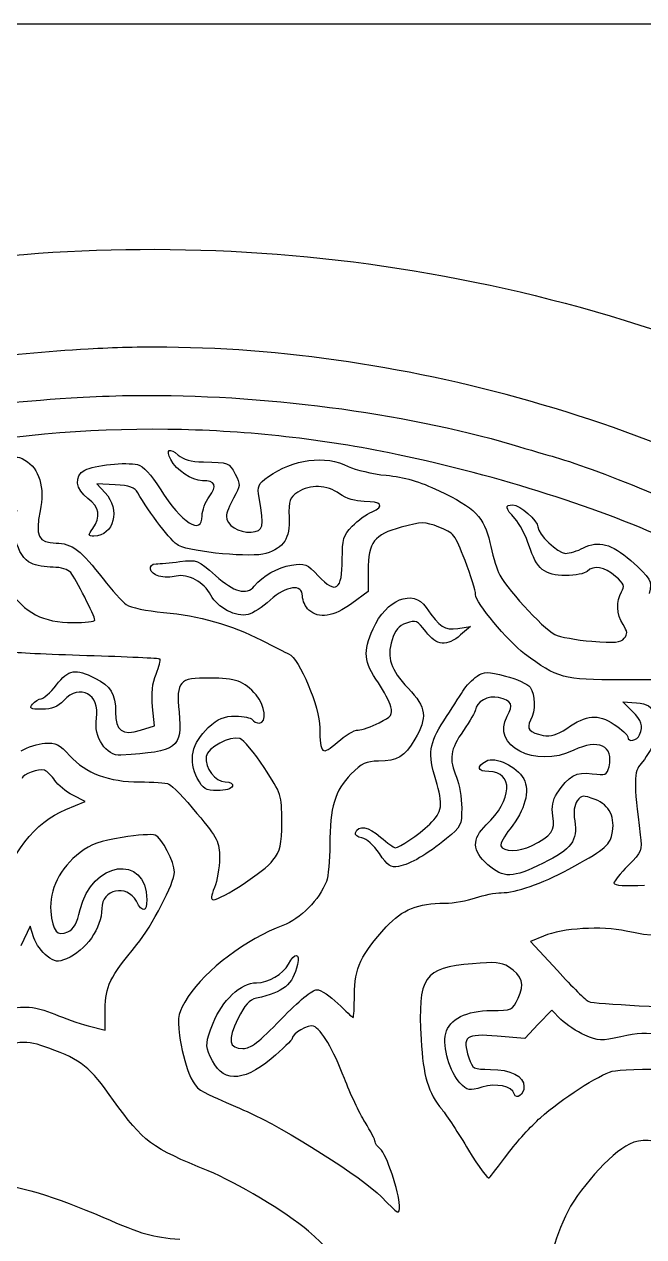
# Model space of a CAD drawing. Extents: x 0 to 813, y 0 to 123.
# Drawn here: x 727.53 to 748.35, y 82.44 to 123.17 of the extents above; entities that cross this region are included whole.
import ezdxf

# ---------------------------------------------------------------- set-up
doc = ezdxf.new("R2010")
doc.units = 0
doc.layers.add('Calque_1', color=7, linetype='CONTINUOUS')

msp = doc.modelspace()

# ---------------------------------------------------------------- linework, layer by layer
at = {"layer": 'Calque_1', "color": 7}
for p, q in [((813.270793, 123.166639), (650.270921, 123.166639)), ((731.918036, 115.606171), (731.918036, 115.606171)), ((732.315461, 112.317622), (732.315461, 112.317619)), ((731.273102, 110.698699), (731.273102, 110.698699)), ((732.349554, 109.557186), (732.349074, 109.557133)), ((730.589559, 107.696154), (729.963929, 107.731982)), ((729.963929, 107.731982), (730.246688, 107.43102)), ((739.090403, 104.815503), (739.090403, 104.114356)), ((739.090403, 104.114356), (738.538066, 103.709214)), ((742.09909, 102.872521), (742.521887, 102.938666)), ((742.521887, 102.938666), (742.195553, 102.653136)), ((749.426792, 101.146069), (747.602818, 101.146069)), ((731.90988, 99.594454), (731.84319, 100.239927)), ((747.964458, 100.091597), (747.649159, 100.40689)), ((747.649159, 100.40689), (748.103932, 100.369408)), ((731.432529, 99.451689), (731.90988, 99.594454)), ((728.931109, 96.791524), (729.580982, 97.055557)), ((729.580982, 97.055557), (729.160979, 97.271082)), ((727.726274, 92.866321), (727.415378, 92.209271)), ((727.854713, 92.48102), (727.726274, 92.866321)), ((744.982328, 92.538286), (744.548524, 92.356936)), ((744.548524, 92.356936), (745.445906, 91.376323)), ((730.251372, 89.373821), (730.251372, 90.083785)), ((745.255745, 90.047906), (744.804839, 89.57331)), ((745.567714, 89.735918), (745.255745, 90.047906)), ((729.675921, 89.523202), (730.251372, 89.373821)), ((744.804839, 89.57331), (744.353396, 89.099264)), ((744.353396, 89.099264), (743.426804, 89.176435))]:
    msp.add_line(p, q, dxfattribs=at)
for points in [[(702.217449, 106.817593), (711.095116, 112.635209), (721.461985, 115.628224), (731.918036, 115.606171)], [(731.918036, 115.606171), (737.39501, 115.594628), (742.896396, 114.756112), (748.221336, 113.062863)], [(748.221336, 113.062863), (763.481064, 108.210498), (776.035239, 96.469128), (781.933091, 81.53445)], [(729.681199, 112.254782), (726.860585, 112.090681), (724.102625, 111.7289), (722.165932, 111.269208)], [(732.315461, 112.317619), (731.428747, 112.32586), (730.549766, 112.305314), (729.681199, 112.254782)], [(757.283322, 104.738411), (750.158792, 109.453337), (740.887002, 112.23808), (732.315461, 112.317622)], [(724.143688, 110.037241), (726.673359, 110.438871), (727.261623, 110.504491), (729.513644, 110.638066)], [(729.513644, 110.638066), (730.085228, 110.67197), (730.673323, 110.692154), (731.273102, 110.698699)], [(731.273102, 110.698699), (735.471693, 110.744512), (740.242011, 110.132942), (743.917447, 109.048362)], [(732.349074, 109.557133), (726.850312, 109.622058), (721.270694, 108.559246), (715.710098, 106.378275)], [(739.788762, 108.768398), (737.331933, 109.2649), (734.849026, 109.527674), (732.349554, 109.557186)], [(732.450448, 108.551089), (732.274426, 108.879986), (732.413364, 108.959668), (732.704025, 108.696609)], [(749.179819, 105.849712), (746.717995, 106.974283), (743.094685, 108.10031), (739.788762, 108.768398)], [(743.917447, 109.048362), (744.493237, 108.878462), (745.147626, 108.687078), (745.371541, 108.622825)], [(726.74939, 108.364278), (727.215, 108.672414), (727.270259, 108.683189), (727.553638, 108.524132)], [(727.553638, 108.524132), (728.029804, 108.25685), (728.227754, 107.595937), (728.064602, 106.818121)], [(729.562637, 108.188389), (729.873646, 108.354824), (730.957097, 108.468254), (731.334231, 108.373597)], [(731.334231, 108.373597), (731.526001, 108.325464), (731.784093, 108.048178), (732.093804, 107.5578)], [(733.51595, 107.834507), (733.161648, 107.834507), (732.649669, 108.178751), (732.450448, 108.551089)], [(732.704025, 108.696609), (732.873894, 108.542865), (733.13241, 108.471951), (733.547926, 108.465099)], [(733.547926, 108.465099), (734.41288, 108.450819), (734.41384, 108.450847), (734.621132, 108.050035)], [(735.735148, 107.97121), (736.546367, 108.558949), (737.661766, 108.70179), (738.420125, 108.315169)], [(745.371541, 108.622825), (746.928476, 108.176044), (750.271455, 106.784559), (752.525225, 105.645157)], [(729.669035, 107.234235), (729.252249, 107.542402), (729.201675, 107.99521), (729.562637, 108.188389)], [(734.621132, 108.050035), (734.800343, 107.703435), (734.797521, 107.660977), (734.566014, 107.249119)], [(735.420414, 107.267309), (735.35316, 107.649697), (735.382455, 107.715681), (735.735148, 107.97121)], [(738.420125, 108.315169), (738.654229, 108.195814), (739.22793, 108.060869), (739.695064, 108.015307)], [(739.695064, 108.015307), (740.313836, 107.954957), (740.797057, 107.813524), (741.474955, 107.49441)], [(731.343601, 107.429366), (731.245274, 107.606077), (731.068998, 107.668496), (730.589559, 107.696154)], [(732.093804, 107.5578), (732.816688, 106.413202), (733.507144, 105.972394), (733.507144, 106.655459)], [(733.747457, 107.294317), (734.034533, 107.659233), (733.959293, 107.834507), (733.51595, 107.834507)], [(738.127433, 107.392435), (737.695209, 107.700184), (737.138695, 107.721204), (736.718523, 107.445902)], [(729.83659, 106.231576), (730.110685, 106.622891), (730.056639, 106.947672), (729.669035, 107.234235)], [(730.246688, 107.43102), (730.772383, 106.871418), (730.541807, 105.973054), (729.872433, 105.973054)], [(732.716132, 105.655554), (732.481634, 105.770227), (731.716783, 106.758747), (731.343601, 107.429366)], [(733.507144, 106.655459), (733.507144, 106.838757), (733.615348, 107.126372), (733.747457, 107.294317)], [(734.566014, 107.249119), (734.431592, 107.009896), (734.321271, 106.737766), (734.321271, 106.644436)], [(735.154165, 106.110307), (735.577357, 106.150852), (735.599596, 106.248594), (735.420414, 107.267309)], [(736.718523, 107.445902), (736.441409, 107.264342), (736.411578, 107.17888), (736.430233, 106.608605)], [(738.95646, 107.136671), (738.659168, 107.136671), (738.354988, 107.230399), (738.127433, 107.392435)], [(739.218814, 106.792712), (739.661169, 106.97592), (739.538854, 107.136671), (738.95646, 107.136671)], [(741.474955, 107.49441), (742.666159, 106.933648), (742.993198, 106.60018), (743.177094, 105.759734)], [(727.763076, 105.05809), (727.285273, 105.275788), (727.013126, 106.303446), (727.291256, 106.839618)], [(728.064602, 106.818121), (727.889793, 105.984586), (728.010302, 105.740726), (728.59707, 105.739942)], [(738.551867, 106.305439), (738.735311, 106.497398), (739.0352, 106.716662), (739.218814, 106.792712)], [(744.019922, 106.561203), (743.690117, 106.91562), (743.67389, 107.019814), (743.948266, 107.019814)], [(743.948266, 107.019814), (744.187957, 107.019814), (744.789966, 106.494209), (744.789966, 106.285043)], [(734.321271, 106.644436), (734.321271, 106.33932), (734.740173, 106.070647), (735.154165, 106.110307)], [(736.430233, 106.608605), (736.45394, 105.878044), (736.271906, 105.594092), (735.646389, 105.387663)], [(738.218365, 105.194189), (738.218365, 105.874435), (738.25415, 105.993896), (738.551867, 106.305439)], [(741.467222, 106.273474), (740.975817, 106.461146), (740.906023, 106.460887), (740.199424, 106.269608)], [(744.490104, 105.667131), (744.38365, 105.995474), (744.171984, 106.397765), (744.019922, 106.561203)], [(729.872433, 105.973054), (729.671434, 105.973054), (729.668838, 105.992104), (729.83659, 106.231576)], [(740.199424, 106.269608), (739.27159, 106.018453), (739.090403, 105.781188), (739.090403, 104.815503)], [(742.341998, 105.155059), (742.003642, 106.032397), (741.963595, 106.083911), (741.467222, 106.273474)], [(744.789966, 106.285043), (744.789966, 106.037937), (745.462755, 105.391521), (745.71986, 105.391521)], [(728.59707, 105.739942), (729.116811, 105.739377), (729.458102, 105.479309), (730.18347, 104.532781)], [(735.646389, 105.387663), (735.203159, 105.241376), (733.186032, 105.425744), (732.716132, 105.655554)], [(743.177094, 105.759734), (743.256426, 105.397205), (743.385797, 104.94309), (743.464283, 104.750459)], [(745.726464, 104.649034), (745.008942, 104.649034), (744.751386, 104.861271), (744.490104, 105.667131)], [(745.71986, 105.391521), (745.854592, 105.391521), (746.126344, 105.475099), (746.323984, 105.577283)], [(746.323984, 105.577283), (746.823377, 105.835542), (747.267115, 105.716193), (747.912049, 105.149538)], [(731.965929, 105.043705), (732.077886, 105.044269), (732.435631, 105.076846), (732.76078, 105.115914)], [(732.76078, 105.115914), (733.337642, 105.185239), (733.366541, 105.173934), (733.956922, 104.649587)], [(737.41691, 104.629744), (738.00413, 104.007117), (738.218365, 104.157838), (738.218365, 105.194189)], [(742.696441, 104.009081), (742.696441, 104.133979), (742.536957, 104.649446), (742.341998, 105.155059)], [(747.912049, 105.149538), (748.589608, 104.554219), (748.640352, 104.462601), (748.527209, 104.0438)], [(728.496769, 104.926349), (728.251743, 104.926349), (727.921713, 104.985813), (727.763076, 105.05809)], [(729.090423, 104.748306), (729.004797, 104.851486), (728.754917, 104.926349), (728.496769, 104.926349)], [(729.901248, 103.152537), (729.901248, 103.283369), (729.260152, 104.543796), (729.090423, 104.748306)], [(732.053587, 104.625333), (731.724431, 104.707945), (731.654299, 105.042158), (731.965929, 105.043705)], [(733.801474, 103.98923), (733.575809, 104.425616), (733.029399, 104.724018), (732.636207, 104.625333)], [(735.256696, 104.291848), (735.550095, 104.645362), (736.040061, 104.919697), (736.515662, 104.99575)], [(736.515662, 104.99575), (736.96733, 105.067973), (737.026343, 105.0439), (737.41691, 104.629744)], [(743.464283, 104.750459), (743.643438, 104.310622), (744.949111, 102.875347), (745.357148, 102.669621)], [(746.443054, 104.787941), (746.366741, 104.711665), (746.044189, 104.649034), (745.726464, 104.649034)], [(747.398856, 104.619821), (747.030641, 104.943431), (746.663357, 105.008249), (746.443054, 104.787941)], [(730.18347, 104.532781), (730.471901, 104.156398), (730.820925, 103.769776), (730.95848, 103.673437)], [(732.636207, 104.625333), (732.475735, 104.585052), (732.213522, 104.585224), (732.053587, 104.625333)], [(733.956922, 104.649587), (734.588705, 104.088465), (734.994935, 103.976459), (735.256696, 104.291848)], [(736.880575, 103.955606), (736.880575, 104.382024), (736.341418, 104.313664), (735.790266, 103.817252)], [(747.602254, 104.101678), (747.718332, 104.28755), (747.687654, 104.36596), (747.398856, 104.619821)], [(727.036579, 104.170634), (727.51822, 103.400864), (728.165863, 103.065446), (729.170348, 103.065446)], [(735.051098, 103.338798), (734.649128, 103.237912), (734.02093, 103.564832), (733.801474, 103.98923)], [(737.093342, 103.490382), (736.976333, 103.596258), (736.880575, 103.805582), (736.880575, 103.955606)], [(739.253725, 102.857087), (739.6956, 103.852185), (740.592277, 104.215496), (741.033588, 103.578077)], [(744.343462, 102.019748), (743.774078, 102.444097), (742.696441, 103.745683), (742.696441, 104.009081)], [(747.653533, 103.002555), (747.43182, 103.340945), (747.410738, 103.79499), (747.602254, 104.101678)], [(730.95848, 103.673437), (731.100353, 103.574053), (731.642784, 103.459744), (732.212506, 103.409404)], [(735.790266, 103.817252), (735.54239, 103.594054), (735.209848, 103.378645), (735.051098, 103.338798)], [(738.538066, 103.709214), (737.928381, 103.261935), (737.429412, 103.186209), (737.093342, 103.490382)], [(741.033588, 103.578077), (741.499508, 102.905025), (741.653235, 102.803092), (742.09909, 102.872521)], [(729.170348, 103.065446), (729.572628, 103.065446), (729.901473, 103.104556), (729.901248, 103.152537)], [(732.212506, 103.409404), (733.40292, 103.304228), (734.491705, 102.994741), (735.50381, 102.473442)], [(740.370478, 103.04836), (740.112132, 102.958309), (739.990071, 102.814245), (739.890926, 102.483362)], [(741.022581, 102.768342), (740.740754, 103.137844), (740.689982, 103.15975), (740.370478, 103.04836)], [(739.431215, 101.042485), (738.939104, 101.757724), (738.90758, 102.077679), (739.253725, 102.857087)], [(742.195553, 102.653136), (741.737365, 102.252437), (741.390119, 102.286496), (741.022581, 102.768342)], [(745.357148, 102.669621), (745.525154, 102.584909), (746.087426, 102.481898), (746.606771, 102.440315)], [(747.696516, 102.540086), (747.814287, 102.682016), (747.805962, 102.770004), (747.653533, 103.002555)], [(735.50381, 102.473442), (735.909222, 102.264626), (736.319037, 102.059645), (736.414965, 102.017586)], [(739.890926, 102.483362), (739.707426, 101.870799), (739.828414, 101.508347), (740.432765, 100.862238)], [(746.606771, 102.440315), (747.372384, 102.379014), (747.578519, 102.397914), (747.696516, 102.540086)], [(729.637229, 101.955861), (728.308583, 101.995539), (727.157144, 102.052722), (727.078489, 102.083191)], [(732.096739, 101.839554), (732.07275, 101.863713), (730.965903, 101.916186), (729.637229, 101.955861)], [(731.958394, 101.340154), (732.058554, 101.590552), (732.120897, 101.815388), (732.096739, 101.839554)], [(736.414965, 102.017586), (736.772173, 101.861051), (737.462263, 100.224653), (737.462263, 99.53381)], [(747.602818, 101.146069), (745.623001, 101.146069), (745.454881, 101.191366), (744.343462, 102.019748)], [(728.608105, 100.971941), (729.031806, 101.499223), (729.248016, 101.537822), (729.902348, 101.204004)], [(742.745661, 101.267332), (742.99698, 101.432011), (743.090536, 101.432107), (743.702592, 101.272299)], [(729.954164, 99.853525), (730.082716, 100.667691), (729.404875, 101.034168), (728.854485, 100.448286)], [(729.902348, 101.204004), (730.447122, 100.926083), (730.599635, 100.676593), (730.599635, 100.062988)], [(731.84319, 100.239927), (731.79685, 100.688804), (731.831619, 101.023472), (731.958394, 101.340154)], [(733.761963, 101.204554), (732.72093, 101.204554), (732.636037, 101.110255), (732.733404, 100.062435)], [(735.323555, 100.639006), (734.911595, 101.106612), (734.640972, 101.204554), (733.761963, 101.204554)], [(739.850682, 100.24157), (739.809167, 100.407039), (739.620416, 100.767437), (739.431215, 101.042485)], [(742.269975, 100.766277), (742.378518, 100.941317), (742.59247, 101.166954), (742.745661, 101.267332)], [(743.702592, 101.272299), (744.075633, 101.174879), (744.446586, 101.004972), (744.527188, 100.894717)], [(728.093276, 100.506715), (728.170689, 100.506715), (728.402422, 100.716045), (728.608105, 100.971941)], [(735.433791, 99.692018), (735.698515, 99.692018), (735.628524, 100.292813), (735.323555, 100.639006)], [(740.432765, 100.862238), (741.044679, 100.208104), (741.087041, 99.885411), (740.657103, 99.151817)], [(741.628371, 99.765822), (741.872663, 100.140966), (742.161489, 100.591237), (742.269975, 100.766277)], [(743.467754, 100.552406), (743.14159, 100.632318), (742.69661, 100.392457), (742.69661, 100.136789)], [(744.527188, 100.894717), (744.707528, 100.648091), (744.716898, 100.106795), (744.54638, 99.788428)], [(728.122486, 100.157245), (727.727487, 100.157245), (727.68315, 100.181911), (727.807723, 100.33198)], [(727.807723, 100.33198), (727.887366, 100.427941), (728.015834, 100.506715), (728.093276, 100.506715)], [(728.854485, 100.448286), (728.652527, 100.233337), (728.461971, 100.157245), (728.122486, 100.157245)], [(739.454921, 99.700276), (739.869195, 99.911621), (739.91706, 99.977116), (739.850682, 100.24157)], [(743.762112, 99.920161), (743.982838, 100.304742), (743.919, 100.44186), (743.467754, 100.552406)], [(748.103932, 100.369408), (748.466813, 100.339459), (748.599881, 100.261365), (748.762074, 99.982456)], [(730.780426, 98.609984), (730.281373, 98.576845), (729.854145, 99.219897), (729.954164, 99.853525)], [(730.599635, 100.062988), (730.599635, 99.4256), (730.815789, 99.266918), (731.432529, 99.451689)], [(732.733404, 100.062435), (732.845954, 98.851419), (732.692087, 98.73693), (730.780426, 98.609984)], [(733.714013, 99.539883), (734.051833, 99.849329), (734.231694, 99.924631), (734.62847, 99.924631)], [(734.62847, 99.924631), (734.90008, 99.924631), (735.154447, 99.872302), (735.194015, 99.808325)], [(735.194015, 99.808325), (735.233526, 99.744351), (735.341589, 99.692018), (735.433791, 99.692018)], [(742.69661, 100.136789), (742.69661, 100.081188), (742.513138, 99.768873), (742.289251, 99.443361)], [(745.993982, 98.777491), (744.712298, 98.154799), (743.194874, 98.931793), (743.762112, 99.920161)], [(744.54638, 99.788428), (744.393641, 99.503053), (744.502409, 99.371687), (744.968048, 99.278554)], [(745.762898, 99.514472), (746.446808, 99.978595), (746.803762, 100.008705), (747.349862, 99.647317)], [(748.208664, 99.294539), (748.332842, 99.618152), (748.286727, 99.769336), (747.964458, 100.091597)], [(733.344697, 97.83663), (733.030753, 98.422385), (733.163906, 99.03599), (733.714013, 99.539883)], [(737.462263, 99.53381), (737.462263, 98.647533), (737.540298, 98.58405), (738.057046, 99.050945)], [(738.057046, 99.050945), (738.305938, 99.275794), (738.616298, 99.459396), (738.7466, 99.459396)], [(738.7466, 99.459396), (738.87693, 99.459396), (739.1957, 99.568035), (739.454921, 99.700276)], [(741.359921, 97.783651), (741.090202, 98.672838), (741.135893, 99.009421), (741.628371, 99.765822)], [(742.289251, 99.443361), (741.840179, 98.790544), (741.79635, 98.494281), (742.056643, 97.871293)], [(744.968048, 99.278554), (745.226084, 99.226947), (745.426941, 99.286485), (745.762898, 99.514472)], [(747.349862, 99.647317), (747.60516, 99.478362), (747.814541, 99.28815), (747.814541, 99.225084)], [(727.4274, 98.758811), (727.633902, 98.884115), (727.99303, 98.99947), (728.225553, 99.015128)], [(728.225553, 99.015128), (728.585161, 99.039343), (728.709367, 98.976692), (729.060084, 98.593999)], [(734.772883, 99.173325), (734.443896, 99.277741), (733.689121, 98.870221), (733.645659, 98.564783)], [(735.589239, 98.198227), (735.262764, 98.695528), (734.895424, 99.134432), (734.772883, 99.173325)], [(740.657103, 99.151817), (740.304382, 98.549933), (740.076911, 98.412637), (739.433416, 98.412637)], [(747.181855, 98.225174), (747.357623, 98.925483), (746.81649, 99.177092), (745.993982, 98.777491)], [(747.814541, 99.225084), (747.814541, 99.038578), (748.1319, 99.094554), (748.208664, 99.294539)], [(748.731763, 99.109881), (748.603098, 98.822342), (748.390246, 98.47266), (748.258815, 98.332667)], [(729.060084, 98.593999), (729.598705, 98.006282), (730.376086, 97.714812), (731.40552, 97.714812)], [(743.051053, 98.415397), (743.364856, 98.583345), (744.079669, 98.244379), (744.316622, 97.815122)], [(728.206814, 98.108929), (728.025401, 98.178537), (727.458812, 97.964841), (727.458812, 97.826707)], [(733.645659, 98.564783), (733.591726, 98.186058), (733.947326, 97.714812), (734.286727, 97.714812)], [(736.182893, 96.381422), (736.182893, 97.28361), (736.175838, 97.304576), (735.589239, 98.198227)], [(739.433416, 98.412637), (739.025379, 98.412637), (738.875576, 98.34152), (738.50626, 97.972218)], [(743.138683, 98.063723), (742.756159, 98.063723), (742.713516, 98.234764), (743.051053, 98.415397)], [(746.616846, 97.990907), (747.07114, 97.927412), (747.111187, 97.943753), (747.181855, 98.225174)], [(748.258815, 98.332667), (748.010686, 98.068309), (748.006847, 97.714473), (748.232851, 95.93929)], [(728.558491, 97.765521), (728.457991, 97.918923), (728.299693, 98.073287), (728.206814, 98.108929)], [(729.160979, 97.271082), (728.92998, 97.389596), (728.659018, 97.612119), (728.558491, 97.765521)], [(734.021579, 97.42377), (733.619102, 97.42377), (733.540164, 97.471948), (733.344697, 97.83663)], [(738.50626, 97.972218), (737.970404, 97.436303), (737.796301, 96.852753), (737.799067, 95.605299)], [(741.155423, 96.299778), (741.581296, 96.699418), (741.614683, 96.943843), (741.359921, 97.783651)], [(742.056643, 97.871293), (742.152627, 97.641623), (742.231395, 97.178519), (742.231395, 96.842175)], [(743.055992, 96.268414), (743.9409, 97.109727), (743.98487, 98.063723), (743.138683, 98.063723)], [(744.316622, 97.815122), (744.535429, 97.418758), (744.357601, 96.771108), (743.856911, 96.141081)], [(745.435605, 97.332756), (745.820923, 97.920817), (746.081245, 98.065772), (746.616846, 97.990907)], [(731.40552, 97.714812), (731.847452, 97.714812), (732.291642, 97.683036), (732.392734, 97.644256)], [(732.392734, 97.644256), (732.493826, 97.605467), (732.916594, 97.162551), (733.332562, 96.659783)], [(734.525402, 97.569289), (734.497462, 97.485983), (734.282437, 97.42377), (734.021579, 97.42377)], [(734.286727, 97.714812), (734.464753, 97.714812), (734.555487, 97.659428), (734.525402, 97.569289)], [(745.297796, 96.566568), (745.245613, 96.892859), (745.282838, 97.099353), (745.435605, 97.332756)], [(746.114688, 97.076495), (746.010323, 96.933798), (745.981423, 96.707648), (746.02926, 96.408422)], [(746.715511, 97.1239), (746.306741, 97.279484), (746.260174, 97.275448), (746.114688, 97.076495)], [(747.282185, 95.942645), (747.404303, 96.519665), (747.203615, 96.938119), (746.715511, 97.1239)], [(726.61271, 93.818268), (727.056814, 95.300821), (727.889963, 96.368942), (728.931109, 96.791524)], [(733.332562, 96.659783), (734.043592, 95.800326), (734.088833, 95.710201), (734.088833, 95.156069)], [(742.231395, 96.842175), (742.231395, 96.2615), (742.205713, 96.209427), (741.724806, 95.815261)], [(744.579004, 95.569971), (745.265623, 95.917928), (745.376847, 96.072109), (745.297796, 96.566568)], [(735.888564, 95.082756), (736.145725, 95.41991), (736.182893, 95.583994), (736.182893, 96.381422)], [(738.657305, 96.008186), (738.746656, 96.276432), (739.103865, 96.214927), (739.505072, 95.862666)], [(739.996195, 95.504927), (740.141483, 95.505491), (740.763924, 95.932392), (741.155423, 96.299778)], [(743.107808, 94.935024), (742.579178, 95.399147), (742.563627, 95.800312), (743.055992, 96.268414)], [(743.856911, 96.141081), (743.663193, 95.897315), (743.522844, 95.641271), (743.545478, 95.572228)], [(746.02926, 96.408422), (746.135488, 95.744088), (745.921677, 95.457991), (744.968161, 94.986837)], [(730.816946, 95.851152), (730.081192, 95.736696), (729.77501, 95.626982), (729.40417, 95.343482)], [(731.928732, 95.931077), (731.833849, 95.967486), (731.333554, 95.931353), (730.816946, 95.851152)], [(732.577504, 94.685881), (732.577504, 95.016956), (732.144039, 95.848445), (731.928732, 95.931077)], [(738.876704, 95.833451), (738.731162, 95.854363), (738.632328, 95.933154), (738.657305, 96.008186)], [(739.467029, 95.309245), (739.274807, 95.596009), (739.032745, 95.811011), (738.876704, 95.833451)], [(739.505072, 95.862666), (739.729382, 95.665703), (739.950419, 95.504687), (739.996195, 95.504927)], [(741.724806, 95.815261), (741.06466, 95.274309), (740.504844, 94.950377), (740.110298, 94.879847)], [(745.833567, 94.786748), (746.948316, 95.382073), (747.207255, 95.588659), (747.282185, 95.942645)], [(748.232851, 95.93929), (748.300528, 95.407501), (748.283792, 95.365134), (747.826056, 94.907415)], [(729.40417, 95.343482), (728.727824, 94.826408), (728.357831, 94.08404), (728.42246, 93.375092)], [(729.406371, 93.424701), (729.781077, 95.05417), (731.64651, 95.328676), (731.64651, 93.754328)], [(737.799067, 95.605299), (737.799067, 95.095693), (737.747674, 94.539064), (737.682763, 94.36837)], [(740.110298, 94.879847), (739.839618, 94.831454), (739.744792, 94.894861), (739.467029, 95.309245)], [(743.545478, 95.572228), (743.613861, 95.363494), (744.169105, 95.362382), (744.579004, 95.569971)], [(733.884871, 93.75984), (734.162436, 93.75984), (735.607104, 94.71374), (735.888564, 95.082756)], [(734.088833, 95.156069), (734.088833, 94.831912), (734.013395, 94.385188), (733.920713, 94.16333)], [(744.968161, 94.986837), (743.939348, 94.478493), (743.637426, 94.470021), (743.107808, 94.935024)], [(747.826056, 94.907415), (747.563617, 94.64499), (747.349241, 94.378031), (747.349241, 94.313754)], [(731.316338, 92.256676), (731.813642, 92.85825), (732.577504, 94.329632), (732.577504, 94.685881)], [(743.562581, 93.992444), (744.054777, 93.992444), (744.900851, 94.288608), (745.833567, 94.786748)], [(731.295933, 93.704719), (730.979901, 94.295212), (730.134532, 94.116365), (730.134532, 93.458878)], [(733.920713, 94.16333), (733.803252, 93.882166), (733.792386, 93.75984), (733.884871, 93.75984)], [(737.682763, 94.36837), (737.453938, 93.766562), (736.800424, 93.107012), (736.219272, 92.891665)], [(747.349241, 94.313754), (747.349241, 94.240617), (747.732894, 94.215284), (748.374498, 94.245956)], [(731.64651, 93.754328), (731.64651, 93.333204), (731.505483, 93.3132), (731.295933, 93.704719)], [(741.664185, 93.642974), (741.96001, 93.643257), (742.424605, 93.722296), (742.69661, 93.81826)], [(742.69661, 93.81826), (742.968588, 93.914224), (743.358111, 93.992444), (743.562581, 93.992444)], [(728.42246, 93.375092), (728.484972, 92.688959), (728.631981, 92.51056), (728.997374, 92.677805)], [(730.134532, 93.458878), (730.134532, 92.806784), (729.597068, 92.041631), (728.950526, 91.773811)], [(728.997374, 92.677805), (729.190443, 92.766189), (729.301469, 92.968443), (729.406371, 93.424701)], [(739.696899, 92.845917), (740.240684, 93.434271), (740.75368, 93.641876), (741.664185, 93.642974)], [(750.72047, 93.617566), (750.177193, 92.575805), (749.412737, 92.33985), (747.756036, 92.702548)], [(736.219272, 92.891665), (735.006394, 92.442229), (733.615207, 91.396666), (733.041534, 90.502699)], [(747.756036, 92.702548), (746.934149, 92.882476), (745.619473, 92.804501), (744.982328, 92.538286)], [(728.295121, 91.863659), (728.123276, 91.99106), (727.925184, 92.268899), (727.854713, 92.48102)], [(738.625329, 90.569399), (738.625329, 91.444082), (738.857654, 91.937943), (739.696899, 92.845917)], [(730.251372, 90.083785), (730.251372, 90.846827), (730.399144, 91.147072), (731.316338, 92.256676)], [(728.950526, 91.773811), (728.653543, 91.650807), (728.565885, 91.662946), (728.295121, 91.863659)], [(736.409998, 91.597964), (736.622313, 91.99467), (736.809173, 91.983273), (736.713161, 91.579224)], [(743.798886, 91.503665), (743.567435, 91.655328), (743.341347, 91.675609), (742.594474, 91.609498)], [(735.333489, 90.968476), (735.739268, 90.968476), (736.225029, 91.252307), (736.409998, 91.597964)], [(736.713161, 91.579224), (736.552209, 90.902012), (736.249554, 90.653533), (735.336791, 90.451989)], [(742.594474, 91.609498), (740.941301, 91.463158), (740.752212, 91.184322), (740.866964, 89.062333)], [(744.129594, 90.450843), (744.354525, 90.922547), (744.268588, 91.195904), (743.798886, 91.503665)], [(745.445906, 91.376323), (745.939513, 90.836977), (746.413421, 90.368573), (746.499273, 90.335629)], [(733.875501, 89.609731), (734.171524, 90.368762), (734.814962, 90.968476), (735.333489, 90.968476)], [(748.197573, 90.198376), (750.108867, 90.102457), (750.325162, 90.183841), (750.822466, 91.186154)], [(733.041534, 90.502699), (732.690704, 89.955975), (732.674786, 89.882324), (732.752144, 89.195217)], [(735.336791, 90.451989), (735.091286, 90.397774), (734.941116, 90.231966), (734.708395, 89.757457)], [(736.162517, 89.746984), (736.763142, 90.36765), (737.209787, 90.735865), (737.362498, 90.735865)], [(737.362498, 90.735865), (737.496327, 90.735865), (737.814928, 90.526541), (738.070819, 90.270639)], [(738.580682, 89.805415), (738.604953, 89.805415), (738.625329, 90.148962), (738.625329, 90.569399)], [(743.227273, 90.037433), (743.920721, 90.037715), (743.935989, 90.044827), (744.129594, 90.450843)], [(723.872727, 88.677085), (724.990016, 89.52654), (726.57286, 90.154341), (727.597834, 90.154341)], [(727.597834, 90.154341), (727.825503, 90.154341), (728.256964, 90.045911), (728.556402, 89.913461)], [(738.070819, 90.270639), (738.326738, 90.01474), (738.556241, 89.805415), (738.580682, 89.805415)], [(741.69269, 89.262976), (741.813819, 89.745683), (742.39054, 90.036917), (743.227273, 90.037433)], [(746.499273, 90.335629), (746.585125, 90.302688), (747.349298, 90.240946), (748.197573, 90.198376)], [(728.556402, 89.913461), (728.855812, 89.781014), (729.359466, 89.605294), (729.675921, 89.523202)], [(733.778501, 88.496274), (733.615772, 88.885757), (733.62215, 88.9601), (733.875501, 89.609731)], [(734.708395, 89.757457), (734.355758, 89.038454), (734.403059, 88.758106), (734.876515, 88.758106)], [(734.876515, 88.758106), (735.13726, 88.758106), (735.405061, 88.964263), (736.162517, 89.746984)], [(746.371398, 89.206751), (746.100662, 89.32649), (745.73922, 89.564417), (745.567714, 89.735918)], [(737.252262, 89.511063), (737.086766, 89.575159), (736.531833, 89.257148), (736.531833, 89.098203)], [(738.288553, 87.756544), (737.918616, 88.71781), (737.508491, 89.411842), (737.252262, 89.511063)], [(742.172778, 87.603817), (741.837893, 87.942382), (741.582595, 88.824278), (741.69269, 89.262976)], [(743.426804, 89.176435), (742.368781, 89.264672), (742.234584, 89.16238), (742.469901, 88.449383)], [(747.579648, 89.156039), (746.918824, 89.001892), (746.825776, 89.005756), (746.371398, 89.206751)], [(748.964851, 89.197932), (748.440736, 89.295397), (748.139661, 89.286685), (747.579648, 89.156039)], [(728.360709, 88.76914), (727.550421, 89.065304), (727.379253, 89.050268), (725.889628, 88.549205)], [(732.752144, 89.195217), (732.797214, 88.794859), (732.936181, 88.226086), (733.061374, 87.931279)], [(736.531833, 89.098203), (736.531833, 89.04392), (736.214559, 88.735799), (735.827378, 88.413591)], [(740.866964, 89.062333), (740.933596, 87.830754), (741.100192, 87.272485), (741.569217, 86.707541)], [(730.533058, 87.013521), (729.713739, 88.164217), (729.464339, 88.365746), (728.360709, 88.76914)], [(735.827378, 88.413591), (734.841124, 87.592827), (734.144289, 87.620846), (733.778501, 88.496274)], [(742.469901, 88.449383), (742.59374, 88.074174), (742.620156, 88.060224), (743.203002, 88.060224)], [(743.203002, 88.060224), (743.872715, 88.060224), (744.324722, 87.825711), (744.324722, 87.478691)], [(744.874858, 86.435242), (745.587102, 87.068069), (746.842116, 87.878501), (747.290821, 87.99518)], [(747.290821, 87.99518), (747.692311, 88.099577), (750.642549, 88.09551), (752.532337, 87.988011)], [(733.061374, 87.931279), (733.255967, 87.473072), (733.376758, 87.35777), (733.892604, 87.134221)], [(738.982538, 86.2848), (738.795114, 86.589643), (738.482779, 87.251914), (738.288553, 87.756544)], [(742.911974, 87.459951), (742.485565, 87.332198), (742.431152, 87.342628), (742.172778, 87.603817)], [(743.999518, 87.23285), (743.910392, 87.500303), (743.401799, 87.606707), (742.911974, 87.459951)], [(744.324722, 87.478691), (744.324722, 87.218691), (744.068747, 87.025207), (743.999518, 87.23285)], [(733.71026, 84.649356), (731.813529, 85.416394), (731.508983, 85.642812), (730.533058, 87.013521)], [(733.892604, 87.134221), (734.224525, 86.990395), (734.731396, 86.768253), (735.019291, 86.640883)], [(735.019291, 86.640883), (736.269761, 86.087634), (738.932556, 84.401131), (739.526578, 83.78614)], [(741.569217, 86.707541), (741.721646, 86.523888), (742.123107, 85.912005), (742.461068, 85.347693)], [(743.780146, 85.227528), (744.076988, 85.62072), (744.569578, 86.164023), (744.874858, 86.435242)], [(739.32318, 85.630508), (739.32318, 85.685688), (739.169962, 85.979958), (738.982538, 86.2848)], [(739.489635, 85.391829), (739.398166, 85.46775), (739.32318, 85.57533), (739.32318, 85.630508)], [(747.86901, 85.54999), (747.238102, 85.250611), (746.097191, 83.96683), (745.717066, 83.1285)], [(750.981724, 84.155967), (749.683388, 85.454302), (748.646109, 85.918738), (747.86901, 85.54999)], [(740.137306, 83.49069), (740.137306, 83.935007), (739.700822, 85.216584), (739.489635, 85.391829)], [(742.461068, 85.347693), (742.799057, 84.783375), (743.112465, 84.364727), (743.157818, 84.417243)], [(743.157818, 84.417243), (743.203171, 84.469759), (743.483248, 84.83433), (743.780146, 85.227528)], [(737.086456, 82.622538), (736.315312, 83.271006), (734.657821, 84.266172), (733.71026, 84.649356)], [(726.44744, 84.219961), (727.133014, 84.216659), (728.638529, 83.762688), (730.173112, 83.096034)], [(739.526578, 83.78614), (740.132311, 83.159014), (740.137306, 83.156463), (740.137306, 83.49069)], [(730.173112, 83.096034), (731.524985, 82.50876), (731.812626, 82.426089), (732.757224, 82.354647)], [(745.717066, 83.1285), (745.225999, 82.045495), (745.13549, 81.506857), (745.132781, 79.650885)], [(739.604414, 78.579925), (739.043978, 80.295827), (738.153482, 81.725232), (737.086456, 82.622538)]]:
    msp.add_open_spline(points, degree=3, dxfattribs=at)

doc.saveas('drawing.dxf')
